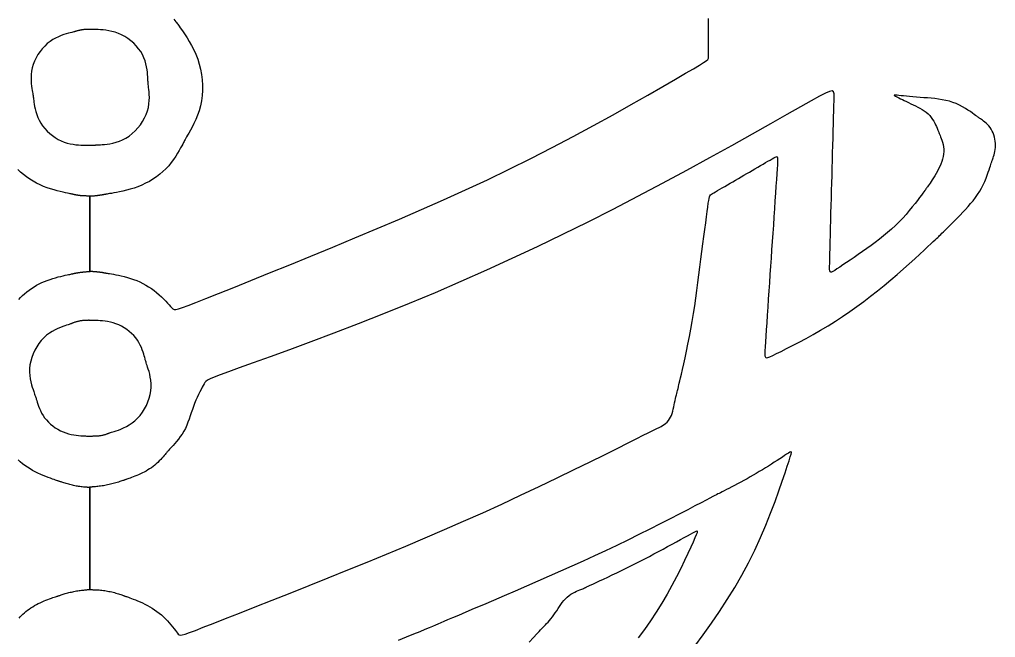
# Model space of a CAD drawing. Extents: x -29.1 to 43.7, y -24.8 to 28.6.
# Drawn here: x 20.9 to 43.71, y -13.93 to 0.52 of the extents above; entities that cross this region are included whole.
import ezdxf

# ---------------------------------------------------------------- set-up
doc = ezdxf.new("R2010")
doc.units = 0
doc.layers.add('LAYER 1', color=7, linetype='CONTINUOUS')

msp = doc.modelspace()

# ---------------------------------------------------------------- linework, layer by layer
at = {"layer": 'LAYER 1'}
for points in [[(24.501, 0.529), (24.527, 0.496), (24.548, 0.469), (24.565, 0.448), (24.579, 0.429), (24.594, 0.41), (24.609, 0.388), (24.628, 0.361), (24.652, 0.328), (24.682, 0.285), (24.72, 0.23), (24.765, 0.165), (24.814, 0.09), (24.865, 0.006), (24.917, -0.086), (24.969, -0.186), (25.017, -0.292), (25.061, -0.404), (25.099, -0.52), (25.129, -0.64), (25.152, -0.763), (25.168, -0.887), (25.176, -1.012), (25.176, -1.137), (25.168, -1.26), (25.152, -1.381), (25.127, -1.498), (25.094, -1.611), (25.057, -1.718), (25.015, -1.819), (24.972, -1.912), (24.93, -1.996), (24.89, -2.07), (24.854, -2.134), (24.825, -2.185), (24.802, -2.225), (24.784, -2.257), (24.769, -2.283), (24.755, -2.307), (24.742, -2.331), (24.728, -2.358), (24.711, -2.391), (24.689, -2.432), (24.662, -2.483), (24.629, -2.542), (24.591, -2.607), (24.547, -2.677), (24.498, -2.75), (24.444, -2.824), (24.384, -2.897), (24.32, -2.968), (24.25, -3.035), (24.176, -3.098), (24.098, -3.157), (24.016, -3.212), (23.931, -3.263), (23.845, -3.309), (23.756, -3.351), (23.666, -3.388), (23.575, -3.42), (23.485, -3.448), (23.397, -3.472), (23.313, -3.493), (23.234, -3.51), (23.162, -3.524), (23.098, -3.535), (23.044, -3.544), (23, -3.551), (22.967, -3.557), (22.943, -3.561), (22.926, -3.564), (22.915, -3.566), (22.908, -3.567), (22.904, -3.567), (22.902, -3.568), (22.899, -3.568), (22.896, -3.569), (22.893, -3.569), (22.889, -3.57), (22.885, -3.571), (22.88, -3.572), (22.876, -3.572), (22.871, -3.573), (22.866, -3.574), (22.861, -3.575), (22.856, -3.576), (22.852, -3.577), (22.847, -3.579), (22.842, -3.58), (22.837, -3.581), (22.832, -3.582), (22.828, -3.582), (22.823, -3.583), (22.818, -3.584), (22.814, -3.585), (22.809, -3.585), (22.805, -3.586), (22.802, -3.586), (22.798, -3.587), (22.796, -3.587), (22.794, -3.587), (22.792, -3.588), (22.79, -3.588), (22.789, -3.588), (22.787, -3.588), (22.784, -3.589), (22.781, -3.589), (22.777, -3.589), (22.772, -3.59), (22.766, -3.591), (22.76, -3.592), (22.752, -3.592), (22.744, -3.593), (22.735, -3.594), (22.727, -3.596), (22.718, -3.597), (22.708, -3.598), (22.699, -3.599), (22.69, -3.6), (22.681, -3.601), (22.672, -3.603), (22.663, -3.604), (22.654, -3.605), (22.645, -3.606), (22.636, -3.606), (22.627, -3.607), (22.618, -3.608), (22.61, -3.608), (22.602, -3.609), (22.594, -3.609), (22.588, -3.609), (22.582, -3.61), (22.578, -3.61), (22.574, -3.61), (22.571, -3.61), (22.569, -3.61), (22.568, -3.61), (22.567, -3.61), (22.567, -3.61), (22.566, -3.61), (22.566, -3.61), (22.565, -3.61), (22.565, -3.61), (22.564, -3.61), (22.563, -3.61), (22.562, -3.61), (22.561, -3.61), (22.56, -3.61), (22.559, -3.61), (22.558, -3.61), (22.557, -3.61), (22.556, -3.61), (22.555, -3.61), (22.554, -3.61), (22.553, -3.61), (22.552, -3.609), (22.551, -3.609), (22.55, -3.609), (22.549, -3.609), (22.548, -3.609), (22.547, -3.609), (22.546, -3.609), (22.545, -3.609), (22.545, -3.609), (22.544, -3.609), (22.544, -3.609), (22.543, -3.609), (22.543, -3.609), (22.543, -3.609), (22.543, -3.609), (22.543, -3.609), (22.543, -3.609), (22.543, -3.609), (22.543, -3.609), (22.543, -3.611), (22.543, -3.618), (22.543, -3.633), (22.543, -3.66), (22.543, -3.702), (22.543, -3.761), (22.543, -3.842), (22.543, -3.946), (22.543, -4.075), (22.543, -4.22), (22.543, -4.377), (22.543, -4.538), (22.543, -4.697), (22.543, -4.847), (22.543, -4.983), (22.543, -5.097), (22.543, -5.187), (22.543, -5.254), (22.543, -5.302), (22.543, -5.334), (22.543, -5.354), (22.543, -5.363), (22.543, -5.367), (22.543, -5.368), (22.543, -5.368), (22.543, -5.368), (22.543, -5.368), (22.543, -5.367), (22.543, -5.367), (22.543, -5.367), (22.544, -5.367), (22.544, -5.367), (22.544, -5.367), (22.545, -5.367), (22.546, -5.367), (22.547, -5.367), (22.547, -5.367), (22.548, -5.367), (22.549, -5.367), (22.55, -5.367), (22.551, -5.366), (22.552, -5.366), (22.554, -5.366), (22.555, -5.366), (22.556, -5.366), (22.557, -5.366), (22.558, -5.366), (22.559, -5.366), (22.56, -5.366), (22.561, -5.366), (22.562, -5.365), (22.563, -5.365), (22.564, -5.365), (22.564, -5.365), (22.565, -5.365), (22.566, -5.365), (22.566, -5.365), (22.566, -5.365), (22.567, -5.365), (22.568, -5.365), (22.569, -5.365), (22.571, -5.365), (22.573, -5.365), (22.576, -5.365), (22.58, -5.365), (22.586, -5.366), (22.592, -5.366), (22.599, -5.366), (22.607, -5.367), (22.615, -5.367), (22.624, -5.368), (22.633, -5.368), (22.642, -5.369), (22.651, -5.369), (22.66, -5.37), (22.669, -5.371), (22.678, -5.372), (22.687, -5.373), (22.696, -5.374), (22.705, -5.375), (22.714, -5.376), (22.723, -5.377), (22.732, -5.378), (22.741, -5.379), (22.749, -5.38), (22.757, -5.381), (22.764, -5.382), (22.77, -5.382), (22.776, -5.383), (22.78, -5.384), (22.783, -5.384), (22.786, -5.384), (22.788, -5.385), (22.79, -5.385), (22.791, -5.385), (22.793, -5.385), (22.795, -5.385), (22.797, -5.386), (22.8, -5.386), (22.804, -5.386), (22.808, -5.387), (22.812, -5.388), (22.816, -5.388), (22.821, -5.389), (22.826, -5.39), (22.831, -5.39), (22.835, -5.391), (22.84, -5.392), (22.845, -5.393), (22.85, -5.394), (22.855, -5.395), (22.859, -5.396), (22.864, -5.397), (22.869, -5.398), (22.874, -5.399), (22.878, -5.4), (22.883, -5.4), (22.887, -5.401), (22.891, -5.402), (22.895, -5.402), (22.898, -5.403), (22.901, -5.403), (22.903, -5.404), (22.906, -5.404), (22.911, -5.405), (22.918, -5.406), (22.93, -5.408), (22.947, -5.411), (22.971, -5.415), (23.003, -5.42), (23.043, -5.427), (23.092, -5.435), (23.148, -5.445), (23.209, -5.458), (23.276, -5.472), (23.346, -5.489), (23.418, -5.509), (23.491, -5.531), (23.564, -5.556), (23.636, -5.585), (23.707, -5.616), (23.777, -5.651), (23.846, -5.688), (23.913, -5.728), (23.978, -5.771), (24.041, -5.816), (24.102, -5.864), (24.16, -5.914), (24.215, -5.965), (24.267, -6.015), (24.315, -6.064), (24.358, -6.11), (24.396, -6.152), (24.429, -6.19), (24.456, -6.221), (24.48, -6.244), (24.508, -6.257), (24.549, -6.258), (24.612, -6.244), (24.706, -6.214), (24.838, -6.165), (25.018, -6.095), (25.253, -6.001), (25.55, -5.883), (25.903, -5.742), (26.303, -5.582), (26.742, -5.405), (27.213, -5.214), (27.708, -5.012), (28.219, -4.802), (28.737, -4.587), (29.257, -4.369), (29.775, -4.147), (30.293, -3.923), (30.808, -3.695), (31.321, -3.462), (31.832, -3.224), (32.34, -2.981), (32.845, -2.731), (33.346, -2.475), (33.838, -2.215), (34.315, -1.958), (34.769, -1.707), (35.194, -1.469), (35.583, -1.248), (35.929, -1.049), (36.225, -0.877), (36.465, -0.737), (36.65, -0.629), (36.787, -0.548), (36.882, -0.488), (36.944, -0.444), (36.98, -0.411), (36.997, -0.384), (37.002, -0.358), (37.002, -0.327), (37.002, -0.289), (37.002, -0.244), (37.002, -0.195), (37.002, -0.14), (37.002, -0.082), (37.002, -0.022), (37.002, 0.041), (37.002, 0.104), (37.001, 0.167), (37.001, 0.23), (37.001, 0.293), (37.001, 0.356), (37.001, 0.419), (37.001, 0.483), (37.001, 0.546)], [(20.881, -6.023), (20.922, -5.98), (20.968, -5.935), (21.017, -5.89), (21.068, -5.846), (21.122, -5.804), (21.178, -5.765), (21.236, -5.728), (21.295, -5.693), (21.356, -5.661), (21.418, -5.631), (21.482, -5.604), (21.546, -5.578), (21.61, -5.555), (21.675, -5.534), (21.739, -5.516), (21.801, -5.499), (21.859, -5.484), (21.914, -5.471), (21.964, -5.46), (22.007, -5.45), (22.043, -5.443), (22.072, -5.437), (22.093, -5.432), (22.109, -5.429), (22.12, -5.427), (22.127, -5.425), (22.131, -5.424), (22.134, -5.424), (22.137, -5.423), (22.139, -5.423), (22.142, -5.422), (22.146, -5.421), (22.15, -5.421), (22.154, -5.42), (22.159, -5.419), (22.163, -5.418), (22.168, -5.417), (22.173, -5.416), (22.177, -5.414), (22.182, -5.413), (22.187, -5.412), (22.192, -5.411), (22.197, -5.41), (22.201, -5.409), (22.206, -5.408), (22.211, -5.407), (22.216, -5.406), (22.22, -5.405), (22.225, -5.404), (22.229, -5.404), (22.233, -5.403), (22.236, -5.402), (22.239, -5.402), (22.242, -5.401), (22.244, -5.401), (22.246, -5.401), (22.247, -5.4), (22.249, -5.4), (22.251, -5.4), (22.254, -5.399), (22.257, -5.399), (22.261, -5.398), (22.267, -5.397), (22.274, -5.396), (22.281, -5.395), (22.29, -5.394), (22.3, -5.392), (22.31, -5.391), (22.322, -5.389), (22.334, -5.388), (22.347, -5.386), (22.36, -5.384), (22.374, -5.383), (22.388, -5.382), (22.402, -5.38), (22.417, -5.379), (22.431, -5.377), (22.444, -5.376), (22.457, -5.375), (22.469, -5.374), (22.481, -5.373), (22.492, -5.372), (22.502, -5.371), (22.511, -5.37), (22.518, -5.37), (22.525, -5.369), (22.53, -5.369), (22.535, -5.368), (22.538, -5.368), (22.54, -5.368), (22.541, -5.368), (22.542, -5.368), (22.543, -5.368), (22.543, -5.368), (22.543, -5.368), (22.543, -5.366), (22.543, -5.361), (22.543, -5.349), (22.543, -5.326), (22.543, -5.29), (22.543, -5.236), (22.543, -5.163), (22.543, -5.067), (22.543, -4.946), (22.543, -4.806), (22.543, -4.653), (22.543, -4.493), (22.543, -4.333), (22.543, -4.18), (22.543, -4.039), (22.543, -3.917), (22.543, -3.819), (22.543, -3.744), (22.543, -3.69), (22.543, -3.652), (22.543, -3.629), (22.543, -3.616), (22.543, -3.61), (22.543, -3.609), (22.543, -3.609), (22.543, -3.609), (22.542, -3.609), (22.541, -3.609), (22.54, -3.609), (22.538, -3.609), (22.535, -3.609), (22.531, -3.608), (22.525, -3.608), (22.519, -3.608), (22.511, -3.607), (22.502, -3.607), (22.492, -3.607), (22.482, -3.606), (22.47, -3.606), (22.458, -3.605), (22.445, -3.605), (22.431, -3.604), (22.417, -3.604), (22.403, -3.603), (22.389, -3.603), (22.375, -3.602), (22.361, -3.601), (22.347, -3.6), (22.335, -3.6), (22.322, -3.598), (22.311, -3.597), (22.3, -3.596), (22.291, -3.595), (22.282, -3.594), (22.274, -3.593), (22.267, -3.592), (22.262, -3.591), (22.257, -3.59), (22.254, -3.589), (22.251, -3.589), (22.249, -3.589), (22.247, -3.588), (22.246, -3.588), (22.244, -3.588), (22.242, -3.587), (22.239, -3.587), (22.236, -3.587), (22.233, -3.586), (22.229, -3.585), (22.225, -3.585), (22.22, -3.584), (22.216, -3.583), (22.211, -3.582), (22.206, -3.581), (22.201, -3.58), (22.197, -3.579), (22.192, -3.577), (22.187, -3.576), (22.182, -3.575), (22.178, -3.574), (22.173, -3.572), (22.168, -3.571), (22.163, -3.57), (22.159, -3.569), (22.154, -3.568), (22.15, -3.567), (22.146, -3.566), (22.142, -3.565), (22.139, -3.565), (22.137, -3.564), (22.134, -3.564), (22.131, -3.563), (22.126, -3.562), (22.117, -3.56), (22.103, -3.557), (22.083, -3.553), (22.055, -3.547), (22.019, -3.54), (21.972, -3.53), (21.916, -3.518), (21.851, -3.503), (21.78, -3.485), (21.704, -3.464), (21.624, -3.44), (21.542, -3.412), (21.459, -3.38), (21.377, -3.345), (21.296, -3.304), (21.216, -3.26), (21.139, -3.213), (21.064, -3.161), (20.991, -3.106), (20.921, -3.048), (20.855, -2.987)], [(20.886, -13.473), (20.913, -13.445), (20.943, -13.416), (20.975, -13.385), (21.01, -13.354), (21.047, -13.322), (21.085, -13.291), (21.124, -13.262), (21.164, -13.234), (21.206, -13.207), (21.248, -13.182), (21.291, -13.158), (21.335, -13.135), (21.38, -13.113), (21.424, -13.092), (21.47, -13.073), (21.515, -13.054), (21.559, -13.038), (21.601, -13.022), (21.641, -13.008), (21.677, -12.995), (21.709, -12.985), (21.737, -12.976), (21.759, -12.968), (21.777, -12.963), (21.79, -12.958), (21.801, -12.955), (21.811, -12.952), (21.82, -12.949), (21.829, -12.945), (21.841, -12.942), (21.855, -12.937), (21.872, -12.931), (21.893, -12.925), (21.916, -12.918), (21.941, -12.91), (21.967, -12.902), (21.995, -12.894), (22.024, -12.886), (22.053, -12.878), (22.082, -12.871), (22.111, -12.864), (22.141, -12.857), (22.17, -12.851), (22.2, -12.846), (22.23, -12.84), (22.259, -12.836), (22.289, -12.831), (22.318, -12.827), (22.347, -12.823), (22.375, -12.82), (22.402, -12.817), (22.426, -12.814), (22.449, -12.812), (22.469, -12.81), (22.485, -12.808), (22.499, -12.807), (22.509, -12.806), (22.516, -12.805), (22.522, -12.805), (22.525, -12.804), (22.527, -12.804), (22.528, -12.804), (22.528, -12.804), (22.528, -12.804), (22.529, -12.804), (22.529, -12.804), (22.53, -12.804), (22.53, -12.804), (22.531, -12.804), (22.531, -12.804), (22.532, -12.804), (22.533, -12.804), (22.533, -12.804), (22.534, -12.804), (22.534, -12.804), (22.535, -12.804), (22.536, -12.805), (22.536, -12.805), (22.537, -12.805), (22.538, -12.805), (22.538, -12.805), (22.539, -12.805), (22.54, -12.805), (22.54, -12.805), (22.541, -12.805), (22.541, -12.805), (22.542, -12.805), (22.542, -12.805), (22.542, -12.805), (22.542, -12.805), (22.542, -12.805), (22.543, -12.805), (22.543, -12.805), (22.543, -12.805), (22.543, -12.805), (22.543, -12.805), (22.543, -12.805), (22.543, -12.801), (22.543, -12.789), (22.543, -12.764), (22.543, -12.723), (22.543, -12.661), (22.543, -12.574), (22.543, -12.457), (22.543, -12.306), (22.543, -12.126), (22.543, -11.925), (22.543, -11.711), (22.543, -11.492), (22.543, -11.279), (22.543, -11.079), (22.543, -10.901), (22.543, -10.753), (22.543, -10.639), (22.543, -10.554), (22.543, -10.493), (22.543, -10.454), (22.543, -10.43), (22.543, -10.419), (22.543, -10.416), (22.543, -10.415), (22.543, -10.415), (22.543, -10.415), (22.543, -10.415), (22.543, -10.415), (22.542, -10.415), (22.542, -10.415), (22.542, -10.415), (22.541, -10.415), (22.541, -10.415), (22.54, -10.416), (22.539, -10.416), (22.538, -10.416), (22.537, -10.416), (22.537, -10.416), (22.536, -10.416), (22.535, -10.416), (22.534, -10.417), (22.533, -10.417), (22.532, -10.417), (22.531, -10.417), (22.53, -10.417), (22.529, -10.417), (22.528, -10.418), (22.527, -10.418), (22.526, -10.418), (22.525, -10.418), (22.524, -10.418), (22.523, -10.418), (22.522, -10.418), (22.521, -10.418), (22.52, -10.419), (22.52, -10.419), (22.519, -10.419), (22.519, -10.419), (22.518, -10.419), (22.516, -10.418), (22.512, -10.418), (22.507, -10.418), (22.499, -10.417), (22.489, -10.417), (22.475, -10.416), (22.458, -10.414), (22.438, -10.413), (22.415, -10.411), (22.39, -10.409), (22.364, -10.406), (22.336, -10.403), (22.307, -10.4), (22.278, -10.396), (22.249, -10.391), (22.22, -10.386), (22.191, -10.38), (22.162, -10.374), (22.133, -10.368), (22.104, -10.361), (22.075, -10.354), (22.046, -10.346), (22.018, -10.338), (21.99, -10.33), (21.962, -10.321), (21.936, -10.313), (21.912, -10.305), (21.89, -10.298), (21.87, -10.291), (21.853, -10.286), (21.839, -10.281), (21.828, -10.277), (21.818, -10.274), (21.808, -10.27), (21.796, -10.266), (21.781, -10.261), (21.762, -10.255), (21.737, -10.246), (21.705, -10.236), (21.666, -10.222), (21.62, -10.206), (21.568, -10.187), (21.512, -10.165), (21.453, -10.141), (21.392, -10.115), (21.329, -10.086), (21.266, -10.055), (21.204, -10.021), (21.143, -9.985), (21.083, -9.947), (21.025, -9.907), (20.969, -9.864), (20.914, -9.819), (20.862, -9.773)], [(36.677, -14.13), (36.875, -13.864), (37.069, -13.594), (37.257, -13.32), (37.438, -13.041), (37.612, -12.759), (37.777, -12.472), (37.933, -12.181), (38.079, -11.887), (38.214, -11.591), (38.338, -11.299), (38.451, -11.017), (38.553, -10.748), (38.643, -10.5), (38.721, -10.276), (38.787, -10.081), (38.841, -9.922), (38.882, -9.798), (38.911, -9.706), (38.929, -9.643), (38.935, -9.604), (38.932, -9.586), (38.919, -9.585), (38.896, -9.596), (38.865, -9.617), (38.825, -9.643), (38.778, -9.674), (38.725, -9.709), (38.666, -9.747), (38.603, -9.787), (38.537, -9.83), (38.468, -9.874), (38.398, -9.918), (38.328, -9.961), (38.257, -10.005), (38.186, -10.048), (38.115, -10.09), (38.043, -10.132), (37.971, -10.174), (37.899, -10.214), (37.826, -10.255), (37.753, -10.295), (37.68, -10.334), (37.609, -10.371), (37.541, -10.407), (37.476, -10.44), (37.416, -10.471), (37.362, -10.498), (37.315, -10.522), (37.277, -10.542), (37.245, -10.558), (37.216, -10.572), (37.185, -10.588), (37.147, -10.608), (37.097, -10.634), (37.03, -10.669), (36.942, -10.716), (36.827, -10.776), (36.683, -10.851), (36.512, -10.941), (36.317, -11.042), (36.102, -11.153), (35.871, -11.272), (35.627, -11.395), (35.374, -11.521), (35.116, -11.648), (34.855, -11.774), (34.594, -11.898), (34.331, -12.02), (34.068, -12.141), (33.804, -12.26), (33.54, -12.378), (33.275, -12.495), (33.01, -12.611), (32.745, -12.727), (32.481, -12.841), (32.224, -12.952), (31.975, -13.059), (31.74, -13.16), (31.523, -13.253), (31.327, -13.337), (31.156, -13.41), (31.014, -13.47), (30.902, -13.518), (30.813, -13.556), (30.741, -13.587), (30.677, -13.613), (30.616, -13.639), (30.55, -13.667), (30.471, -13.699), (30.373, -13.74), (30.25, -13.791), (30.102, -13.851), (29.935, -13.921), (29.749, -13.998)], [(32.81, -14.036), (32.912, -13.924), (32.987, -13.842), (33.039, -13.785), (33.075, -13.746), (33.1, -13.72), (33.118, -13.701), (33.137, -13.683), (33.159, -13.66), (33.186, -13.634), (33.216, -13.603), (33.248, -13.568), (33.282, -13.53), (33.316, -13.49), (33.351, -13.446), (33.386, -13.4), (33.419, -13.352), (33.451, -13.303), (33.483, -13.253), (33.514, -13.203), (33.547, -13.154), (33.581, -13.107), (33.616, -13.062), (33.654, -13.02), (33.695, -12.981), (33.739, -12.947), (33.784, -12.916), (33.829, -12.889), (33.873, -12.866), (33.915, -12.846), (33.954, -12.828), (33.989, -12.814), (34.017, -12.803), (34.04, -12.794), (34.06, -12.786), (34.078, -12.778), (34.098, -12.769), (34.121, -12.759), (34.151, -12.746), (34.188, -12.728), (34.237, -12.706), (34.299, -12.677), (34.372, -12.643), (34.455, -12.604), (34.547, -12.561), (34.646, -12.515), (34.749, -12.466), (34.856, -12.414), (34.965, -12.361), (35.074, -12.308), (35.183, -12.253), (35.292, -12.198), (35.4, -12.143), (35.508, -12.087), (35.616, -12.031), (35.723, -11.974), (35.831, -11.917), (35.938, -11.859), (36.044, -11.802), (36.148, -11.745), (36.248, -11.69), (36.342, -11.639), (36.43, -11.59), (36.509, -11.547), (36.578, -11.509), (36.635, -11.477), (36.68, -11.453), (36.711, -11.438), (36.731, -11.437), (36.737, -11.449), (36.731, -11.479), (36.713, -11.529), (36.682, -11.6), (36.639, -11.696), (36.583, -11.818), (36.516, -11.963), (36.438, -12.129), (36.35, -12.311), (36.252, -12.505), (36.145, -12.708), (36.03, -12.916), (35.908, -13.126), (35.778, -13.334), (35.642, -13.539), (35.501, -13.74), (35.354, -13.937)]]:
    msp.add_lwpolyline(points, dxfattribs=at)
for points in [[(22.524, -2.42), (22.525, -2.42), (22.526, -2.419), (22.527, -2.419), (22.528, -2.419), (22.529, -2.419), (22.53, -2.419), (22.532, -2.419), (22.533, -2.419), (22.534, -2.419), (22.535, -2.419), (22.536, -2.419), (22.537, -2.419), (22.538, -2.419), (22.539, -2.419), (22.54, -2.419), (22.54, -2.418), (22.541, -2.418), (22.542, -2.418), (22.542, -2.418), (22.542, -2.418), (22.543, -2.418), (22.543, -2.418), (22.543, -2.418), (22.543, -2.418), (22.544, -2.418), (22.544, -2.418), (22.545, -2.418), (22.545, -2.418), (22.546, -2.418), (22.547, -2.418), (22.548, -2.418), (22.548, -2.418), (22.549, -2.418), (22.55, -2.418), (22.551, -2.418), (22.552, -2.418), (22.553, -2.418), (22.554, -2.418), (22.555, -2.418), (22.556, -2.418), (22.557, -2.418), (22.558, -2.418), (22.559, -2.418), (22.56, -2.417), (22.561, -2.417), (22.562, -2.417), (22.563, -2.417), (22.563, -2.417), (22.564, -2.417), (22.565, -2.417), (22.565, -2.417), (22.566, -2.417), (22.566, -2.417), (22.567, -2.417), (22.567, -2.417), (22.568, -2.417), (22.569, -2.417), (22.57, -2.417), (22.571, -2.417), (22.573, -2.417), (22.576, -2.417), (22.578, -2.417), (22.582, -2.417), (22.585, -2.417), (22.589, -2.417), (22.593, -2.417), (22.597, -2.417), (22.601, -2.417), (22.606, -2.417), (22.61, -2.417), (22.614, -2.417), (22.619, -2.417), (22.623, -2.417), (22.628, -2.417), (22.632, -2.417), (22.636, -2.417), (22.641, -2.416), (22.645, -2.416), (22.649, -2.416), (22.653, -2.415), (22.658, -2.415), (22.661, -2.415), (22.665, -2.414), (22.668, -2.414), (22.671, -2.414), (22.673, -2.414), (22.675, -2.413), (22.679, -2.413), (22.684, -2.413), (22.693, -2.412), (22.706, -2.411), (22.725, -2.41), (22.751, -2.408), (22.786, -2.406), (22.829, -2.403), (22.882, -2.399), (22.942, -2.393), (23.008, -2.383), (23.079, -2.369), (23.153, -2.35), (23.23, -2.325), (23.307, -2.293), (23.384, -2.253), (23.459, -2.204), (23.531, -2.147), (23.6, -2.084), (23.664, -2.014), (23.722, -1.94), (23.775, -1.863), (23.821, -1.782), (23.858, -1.7), (23.888, -1.617), (23.908, -1.535), (23.921, -1.454), (23.929, -1.376), (23.931, -1.302), (23.929, -1.233), (23.925, -1.17), (23.92, -1.115), (23.915, -1.068), (23.91, -1.03), (23.907, -1), (23.904, -0.975), (23.902, -0.954), (23.9, -0.933), (23.899, -0.912), (23.897, -0.886), (23.895, -0.855), (23.893, -0.817), (23.89, -0.769), (23.886, -0.714), (23.878, -0.653), (23.867, -0.587), (23.852, -0.517), (23.832, -0.446), (23.805, -0.373), (23.771, -0.301), (23.73, -0.23), (23.681, -0.162), (23.626, -0.097), (23.565, -0.035), (23.499, 0.022), (23.43, 0.074), (23.357, 0.121), (23.283, 0.162), (23.208, 0.196), (23.132, 0.223), (23.058, 0.243), (22.985, 0.259), (22.916, 0.27), (22.851, 0.277), (22.791, 0.281), (22.737, 0.283), (22.692, 0.284), (22.654, 0.285), (22.625, 0.285), (22.603, 0.286), (22.588, 0.286), (22.577, 0.286), (22.571, 0.286), (22.568, 0.286), (22.566, 0.286), (22.566, 0.286), (22.565, 0.286), (22.564, 0.286), (22.564, 0.286), (22.563, 0.286), (22.562, 0.286), (22.561, 0.286), (22.56, 0.286), (22.559, 0.286), (22.558, 0.287), (22.557, 0.287), (22.556, 0.287), (22.555, 0.287), (22.554, 0.287), (22.553, 0.287), (22.552, 0.287), (22.552, 0.287), (22.551, 0.287), (22.55, 0.287), (22.549, 0.287), (22.548, 0.287), (22.547, 0.288), (22.546, 0.288), (22.546, 0.288), (22.545, 0.288), (22.544, 0.288), (22.544, 0.288), (22.543, 0.288), (22.543, 0.288), (22.543, 0.288), (22.543, 0.288), (22.542, 0.288), (22.542, 0.288), (22.542, 0.288), (22.541, 0.288), (22.541, 0.288), (22.54, 0.288), (22.539, 0.288), (22.538, 0.289), (22.537, 0.289), (22.536, 0.289), (22.535, 0.289), (22.534, 0.289), (22.533, 0.289), (22.532, 0.289), (22.531, 0.289), (22.53, 0.289), (22.529, 0.29), (22.528, 0.29), (22.526, 0.29), (22.525, 0.29), (22.524, 0.29), (22.523, 0.29), (22.522, 0.29), (22.521, 0.29), (22.52, 0.29), (22.519, 0.29), (22.518, 0.29), (22.517, 0.29), (22.517, 0.29), (22.516, 0.29), (22.516, 0.29), (22.515, 0.29), (22.514, 0.29), (22.513, 0.29), (22.511, 0.29), (22.508, 0.29), (22.505, 0.29), (22.5, 0.289), (22.494, 0.289), (22.486, 0.289), (22.477, 0.289), (22.468, 0.288), (22.457, 0.288), (22.446, 0.287), (22.434, 0.287), (22.422, 0.286), (22.409, 0.285), (22.397, 0.284), (22.384, 0.282), (22.372, 0.281), (22.36, 0.279), (22.347, 0.277), (22.335, 0.275), (22.322, 0.273), (22.31, 0.27), (22.298, 0.267), (22.285, 0.264), (22.274, 0.261), (22.262, 0.258), (22.251, 0.255), (22.241, 0.252), (22.231, 0.249), (22.223, 0.246), (22.216, 0.244), (22.21, 0.242), (22.205, 0.241), (22.199, 0.239), (22.191, 0.237), (22.18, 0.234), (22.165, 0.23), (22.145, 0.225), (22.118, 0.218), (22.083, 0.21), (22.039, 0.198), (21.989, 0.184), (21.933, 0.167), (21.872, 0.145), (21.808, 0.119), (21.742, 0.088), (21.675, 0.051), (21.61, 0.008), (21.546, -0.043), (21.485, -0.1), (21.429, -0.162), (21.376, -0.23), (21.328, -0.301), (21.285, -0.376), (21.249, -0.452), (21.218, -0.53), (21.195, -0.609), (21.18, -0.687), (21.171, -0.764), (21.167, -0.838), (21.168, -0.909), (21.173, -0.975), (21.179, -1.036), (21.187, -1.09), (21.195, -1.137), (21.201, -1.176), (21.207, -1.207), (21.211, -1.232), (21.215, -1.253), (21.217, -1.272), (21.22, -1.291), (21.223, -1.313), (21.226, -1.338), (21.23, -1.37), (21.235, -1.41), (21.242, -1.458), (21.251, -1.512), (21.263, -1.571), (21.279, -1.634), (21.299, -1.7), (21.325, -1.767), (21.356, -1.834), (21.393, -1.901), (21.437, -1.966), (21.487, -2.028), (21.542, -2.087), (21.602, -2.142), (21.666, -2.193), (21.732, -2.24), (21.801, -2.281), (21.871, -2.316), (21.942, -2.345), (22.013, -2.367), (22.083, -2.384), (22.15, -2.397), (22.214, -2.406), (22.274, -2.411), (22.328, -2.415), (22.375, -2.416), (22.415, -2.417), (22.446, -2.418), (22.47, -2.419), (22.488, -2.419), (22.5, -2.419), (22.508, -2.419), (22.513, -2.419), (22.515, -2.42), (22.516, -2.42), (22.516, -2.42), (22.517, -2.42), (22.518, -2.42), (22.519, -2.42), (22.52, -2.42), (22.521, -2.42), (22.522, -2.42), (22.523, -2.42)], [(42.71, -1.417), (42.629, -1.391), (42.546, -1.371), (42.462, -1.354), (42.376, -1.341), (42.289, -1.33), (42.202, -1.321), (42.114, -1.314), (42.028, -1.307), (41.942, -1.301), (41.857, -1.294), (41.776, -1.287), (41.698, -1.28), (41.626, -1.273), (41.559, -1.267), (41.5, -1.261), (41.449, -1.256), (41.407, -1.252), (41.376, -1.25), (41.353, -1.248), (41.339, -1.248), (41.334, -1.25), (41.336, -1.254), (41.346, -1.26), (41.363, -1.269), (41.385, -1.28), (41.414, -1.295), (41.448, -1.312), (41.487, -1.331), (41.529, -1.352), (41.575, -1.375), (41.624, -1.398), (41.675, -1.423), (41.727, -1.448), (41.781, -1.473), (41.835, -1.499), (41.888, -1.526), (41.941, -1.553), (41.992, -1.583), (42.041, -1.615), (42.087, -1.649), (42.13, -1.686), (42.169, -1.727), (42.204, -1.77), (42.235, -1.814), (42.263, -1.859), (42.287, -1.903), (42.307, -1.944), (42.325, -1.982), (42.339, -2.016), (42.351, -2.043), (42.36, -2.065), (42.367, -2.082), (42.373, -2.097), (42.379, -2.111), (42.385, -2.125), (42.392, -2.142), (42.4, -2.162), (42.411, -2.188), (42.424, -2.22), (42.438, -2.258), (42.453, -2.301), (42.468, -2.348), (42.48, -2.399), (42.49, -2.453), (42.497, -2.509), (42.498, -2.567), (42.494, -2.625), (42.484, -2.684), (42.469, -2.743), (42.45, -2.801), (42.428, -2.859), (42.403, -2.916), (42.376, -2.973), (42.347, -3.027), (42.318, -3.08), (42.288, -3.131), (42.258, -3.179), (42.229, -3.224), (42.201, -3.266), (42.176, -3.304), (42.153, -3.337), (42.133, -3.366), (42.116, -3.389), (42.103, -3.408), (42.091, -3.424), (42.08, -3.44), (42.067, -3.458), (42.052, -3.479), (42.032, -3.506), (42.006, -3.54), (41.973, -3.585), (41.931, -3.641), (41.882, -3.707), (41.825, -3.782), (41.761, -3.862), (41.692, -3.947), (41.617, -4.035), (41.537, -4.123), (41.454, -4.211), (41.367, -4.297), (41.277, -4.38), (41.185, -4.46), (41.091, -4.538), (40.994, -4.615), (40.897, -4.689), (40.798, -4.762), (40.698, -4.834), (40.598, -4.905), (40.499, -4.974), (40.402, -5.04), (40.308, -5.104), (40.22, -5.163), (40.138, -5.218), (40.065, -5.267), (40.001, -5.309), (39.949, -5.344), (39.908, -5.369), (39.877, -5.385), (39.856, -5.389), (39.842, -5.38), (39.834, -5.355), (39.83, -5.314), (39.83, -5.255), (39.832, -5.175), (39.834, -5.076), (39.837, -4.958), (39.84, -4.824), (39.843, -4.676), (39.847, -4.518), (39.851, -4.352), (39.856, -4.18), (39.86, -4.005), (39.865, -3.829), (39.87, -3.653), (39.875, -3.478), (39.88, -3.302), (39.885, -3.126), (39.89, -2.951), (39.895, -2.775), (39.9, -2.599), (39.905, -2.424), (39.909, -2.249), (39.914, -2.079), (39.918, -1.916), (39.922, -1.761), (39.926, -1.618), (39.929, -1.49), (39.932, -1.379), (39.934, -1.286), (39.933, -1.216), (39.92, -1.17), (39.889, -1.15), (39.829, -1.159), (39.733, -1.198), (39.593, -1.27), (39.401, -1.377), (39.147, -1.521), (38.828, -1.703), (38.448, -1.918), (38.016, -2.162), (37.538, -2.429), (37.024, -2.713), (36.482, -3.01), (35.919, -3.313), (35.342, -3.618), (34.761, -3.919), (34.176, -4.216), (33.589, -4.506), (32.998, -4.791), (32.405, -5.07), (31.809, -5.342), (31.21, -5.608), (30.608, -5.866), (30.004, -6.118), (29.402, -6.361), (28.812, -6.593), (28.242, -6.812), (27.703, -7.015), (27.203, -7.201), (26.752, -7.366), (26.359, -7.508), (26.033, -7.625), (25.778, -7.717), (25.586, -7.788), (25.447, -7.841), (25.351, -7.881), (25.289, -7.912), (25.251, -7.939), (25.228, -7.965), (25.21, -7.995), (25.19, -8.033), (25.166, -8.077), (25.139, -8.129), (25.11, -8.185), (25.079, -8.247), (25.049, -8.313), (25.018, -8.381), (24.989, -8.453), (24.962, -8.526), (24.936, -8.599), (24.911, -8.674), (24.887, -8.748), (24.861, -8.822), (24.834, -8.896), (24.805, -8.967), (24.773, -9.038), (24.737, -9.105), (24.697, -9.17), (24.655, -9.232), (24.612, -9.29), (24.569, -9.344), (24.528, -9.392), (24.49, -9.436), (24.456, -9.473), (24.427, -9.503), (24.405, -9.528), (24.387, -9.547), (24.373, -9.562), (24.362, -9.574), (24.352, -9.586), (24.341, -9.598), (24.33, -9.612), (24.316, -9.629), (24.298, -9.65), (24.277, -9.675), (24.253, -9.704), (24.226, -9.734), (24.196, -9.767), (24.164, -9.8), (24.13, -9.834), (24.094, -9.867), (24.057, -9.899), (24.018, -9.929), (23.979, -9.958), (23.938, -9.985), (23.897, -10.011), (23.855, -10.036), (23.812, -10.059), (23.768, -10.081), (23.724, -10.102), (23.68, -10.122), (23.636, -10.14), (23.594, -10.158), (23.553, -10.173), (23.516, -10.187), (23.482, -10.2), (23.452, -10.21), (23.427, -10.219), (23.407, -10.226), (23.392, -10.231), (23.38, -10.236), (23.369, -10.239), (23.36, -10.242), (23.35, -10.246), (23.339, -10.25), (23.326, -10.254), (23.309, -10.26), (23.288, -10.268), (23.265, -10.276), (23.239, -10.284), (23.211, -10.293), (23.181, -10.303), (23.151, -10.312), (23.119, -10.321), (23.087, -10.33), (23.055, -10.338), (23.022, -10.346), (22.99, -10.353), (22.957, -10.36), (22.924, -10.366), (22.891, -10.372), (22.859, -10.378), (22.826, -10.383), (22.793, -10.387), (22.761, -10.391), (22.73, -10.395), (22.701, -10.398), (22.674, -10.401), (22.65, -10.403), (22.628, -10.405), (22.61, -10.407), (22.596, -10.408), (22.586, -10.409), (22.578, -10.41), (22.573, -10.411), (22.569, -10.411), (22.567, -10.411), (22.566, -10.411), (22.566, -10.411), (22.565, -10.411), (22.565, -10.411), (22.564, -10.412), (22.563, -10.412), (22.562, -10.412), (22.561, -10.412), (22.56, -10.412), (22.559, -10.412), (22.558, -10.412), (22.557, -10.412), (22.556, -10.413), (22.555, -10.413), (22.554, -10.413), (22.553, -10.413), (22.552, -10.413), (22.551, -10.413), (22.55, -10.414), (22.549, -10.414), (22.548, -10.414), (22.547, -10.414), (22.547, -10.414), (22.546, -10.415), (22.545, -10.415), (22.544, -10.415), (22.544, -10.415), (22.544, -10.415), (22.543, -10.415), (22.543, -10.415), (22.543, -10.415), (22.543, -10.415), (22.543, -10.415), (22.543, -10.415), (22.543, -10.415), (22.543, -10.416), (22.543, -10.419), (22.543, -10.431), (22.543, -10.454), (22.543, -10.494), (22.543, -10.554), (22.543, -10.638), (22.543, -10.751), (22.543, -10.897), (22.543, -11.074), (22.543, -11.272), (22.543, -11.484), (22.543, -11.7), (22.543, -11.913), (22.543, -12.114), (22.543, -12.295), (22.543, -12.447), (22.543, -12.565), (22.543, -12.654), (22.543, -12.718), (22.543, -12.761), (22.543, -12.787), (22.543, -12.8), (22.543, -12.805), (22.543, -12.805), (22.543, -12.805), (22.543, -12.805), (22.543, -12.805), (22.543, -12.805), (22.543, -12.805), (22.543, -12.805), (22.543, -12.805), (22.544, -12.805), (22.544, -12.805), (22.545, -12.806), (22.546, -12.806), (22.546, -12.806), (22.547, -12.806), (22.548, -12.806), (22.549, -12.806), (22.55, -12.806), (22.551, -12.806), (22.552, -12.806), (22.553, -12.806), (22.554, -12.806), (22.555, -12.806), (22.556, -12.807), (22.557, -12.807), (22.558, -12.807), (22.559, -12.807), (22.56, -12.807), (22.561, -12.807), (22.562, -12.807), (22.563, -12.807), (22.564, -12.807), (22.564, -12.807), (22.565, -12.807), (22.566, -12.807), (22.566, -12.807), (22.567, -12.807), (22.569, -12.807), (22.572, -12.807), (22.577, -12.808), (22.584, -12.808), (22.595, -12.808), (22.608, -12.809), (22.626, -12.809), (22.647, -12.81), (22.671, -12.811), (22.698, -12.812), (22.728, -12.814), (22.758, -12.816), (22.79, -12.819), (22.823, -12.822), (22.856, -12.826), (22.889, -12.83), (22.922, -12.835), (22.954, -12.841), (22.987, -12.848), (23.019, -12.855), (23.051, -12.862), (23.084, -12.87), (23.115, -12.879), (23.147, -12.888), (23.178, -12.897), (23.207, -12.907), (23.235, -12.916), (23.262, -12.925), (23.285, -12.933), (23.306, -12.94), (23.324, -12.946), (23.338, -12.951), (23.349, -12.955), (23.36, -12.959), (23.37, -12.962), (23.382, -12.967), (23.397, -12.972), (23.417, -12.979), (23.442, -12.988), (23.474, -12.999), (23.512, -13.013), (23.556, -13.029), (23.605, -13.048), (23.658, -13.069), (23.714, -13.092), (23.771, -13.118), (23.829, -13.146), (23.887, -13.176), (23.944, -13.209), (24, -13.243), (24.055, -13.279), (24.109, -13.318), (24.161, -13.358), (24.212, -13.4), (24.261, -13.444), (24.308, -13.489), (24.354, -13.536), (24.397, -13.584), (24.437, -13.631), (24.475, -13.677), (24.509, -13.721), (24.54, -13.761), (24.566, -13.796), (24.588, -13.827), (24.607, -13.85), (24.627, -13.866), (24.656, -13.872), (24.702, -13.866), (24.77, -13.847), (24.87, -13.812), (25.007, -13.76), (25.19, -13.689), (25.424, -13.598), (25.709, -13.486), (26.039, -13.357), (26.406, -13.212), (26.803, -13.055), (27.225, -12.888), (27.664, -12.713), (28.113, -12.532), (28.567, -12.349), (29.02, -12.164), (29.473, -11.978), (29.925, -11.789), (30.376, -11.598), (30.826, -11.405), (31.274, -11.209), (31.721, -11.01), (32.167, -10.807), (32.609, -10.602), (33.043, -10.397), (33.462, -10.196), (33.86, -10.002), (34.231, -9.82), (34.568, -9.653), (34.866, -9.505), (35.118, -9.379), (35.32, -9.278), (35.474, -9.2), (35.588, -9.143), (35.67, -9.102), (35.726, -9.074), (35.763, -9.056), (35.789, -9.043), (35.81, -9.033), (35.833, -9.022), (35.861, -9.008), (35.892, -8.991), (35.926, -8.971), (35.961, -8.948), (35.996, -8.921), (36.03, -8.891), (36.062, -8.857), (36.089, -8.819), (36.113, -8.778), (36.133, -8.734), (36.149, -8.687), (36.164, -8.638), (36.176, -8.588), (36.187, -8.538), (36.197, -8.487), (36.207, -8.438), (36.217, -8.389), (36.227, -8.343), (36.238, -8.299), (36.248, -8.257), (36.257, -8.219), (36.266, -8.185), (36.274, -8.154), (36.281, -8.129), (36.286, -8.108), (36.291, -8.091), (36.295, -8.072), (36.301, -8.05), (36.308, -8.021), (36.317, -7.981), (36.329, -7.928), (36.345, -7.858), (36.366, -7.768), (36.391, -7.658), (36.42, -7.53), (36.451, -7.387), (36.484, -7.231), (36.519, -7.066), (36.553, -6.893), (36.587, -6.716), (36.619, -6.536), (36.649, -6.355), (36.676, -6.174), (36.703, -5.993), (36.728, -5.812), (36.752, -5.631), (36.775, -5.449), (36.799, -5.268), (36.822, -5.086), (36.845, -4.905), (36.868, -4.727), (36.891, -4.554), (36.912, -4.389), (36.933, -4.235), (36.951, -4.094), (36.968, -3.969), (36.982, -3.863), (36.994, -3.777), (37.003, -3.712), (37.012, -3.662), (37.022, -3.626), (37.033, -3.599), (37.048, -3.579), (37.067, -3.563), (37.093, -3.547), (37.125, -3.528), (37.164, -3.506), (37.21, -3.479), (37.262, -3.449), (37.318, -3.417), (37.377, -3.382), (37.44, -3.346), (37.503, -3.309), (37.568, -3.271), (37.633, -3.234), (37.697, -3.196), (37.762, -3.158), (37.827, -3.121), (37.891, -3.083), (37.956, -3.046), (38.02, -3.008), (38.085, -2.971), (38.15, -2.933), (38.213, -2.896), (38.275, -2.86), (38.334, -2.826), (38.389, -2.794), (38.44, -2.765), (38.484, -2.739), (38.523, -2.717), (38.553, -2.7), (38.577, -2.688), (38.594, -2.685), (38.605, -2.693), (38.611, -2.713), (38.613, -2.749), (38.612, -2.802), (38.608, -2.875), (38.601, -2.97), (38.594, -3.087), (38.585, -3.223), (38.575, -3.376), (38.564, -3.542), (38.552, -3.719), (38.539, -3.904), (38.527, -4.094), (38.514, -4.286), (38.501, -4.478), (38.488, -4.671), (38.474, -4.863), (38.461, -5.056), (38.448, -5.248), (38.435, -5.441), (38.422, -5.633), (38.409, -5.826), (38.396, -6.018), (38.383, -6.208), (38.371, -6.392), (38.36, -6.568), (38.349, -6.733), (38.339, -6.884), (38.33, -7.018), (38.323, -7.133), (38.317, -7.226), (38.314, -7.296), (38.317, -7.346), (38.328, -7.376), (38.349, -7.389), (38.383, -7.385), (38.433, -7.366), (38.501, -7.335), (38.589, -7.291), (38.697, -7.238), (38.823, -7.174), (38.964, -7.102), (39.118, -7.022), (39.28, -6.935), (39.448, -6.841), (39.62, -6.743), (39.793, -6.639), (39.963, -6.532), (40.132, -6.422), (40.299, -6.308), (40.464, -6.191), (40.626, -6.071), (40.787, -5.948), (40.946, -5.823), (41.102, -5.696), (41.257, -5.567), (41.407, -5.438), (41.552, -5.311), (41.69, -5.189), (41.818, -5.073), (41.935, -4.967), (42.038, -4.871), (42.126, -4.789), (42.198, -4.723), (42.253, -4.671), (42.296, -4.631), (42.329, -4.6), (42.356, -4.575), (42.378, -4.553), (42.4, -4.531), (42.425, -4.507), (42.455, -4.477), (42.492, -4.44), (42.535, -4.397), (42.584, -4.348), (42.637, -4.294), (42.694, -4.237), (42.753, -4.176), (42.815, -4.114), (42.878, -4.05), (42.94, -3.985), (43.003, -3.919), (43.064, -3.852), (43.124, -3.784), (43.182, -3.715), (43.237, -3.644), (43.289, -3.571), (43.337, -3.496), (43.381, -3.42), (43.42, -3.342), (43.456, -3.265), (43.487, -3.19), (43.514, -3.118), (43.538, -3.052), (43.558, -2.992), (43.575, -2.941), (43.588, -2.899), (43.598, -2.866), (43.606, -2.841), (43.613, -2.821), (43.618, -2.805), (43.623, -2.79), (43.628, -2.775), (43.634, -2.758), (43.641, -2.736), (43.65, -2.71), (43.66, -2.679), (43.671, -2.644), (43.681, -2.606), (43.69, -2.564), (43.697, -2.519), (43.703, -2.473), (43.705, -2.425), (43.705, -2.376), (43.701, -2.326), (43.693, -2.276), (43.682, -2.227), (43.668, -2.179), (43.651, -2.132), (43.63, -2.087), (43.606, -2.045), (43.579, -2.005), (43.55, -1.969), (43.519, -1.936), (43.488, -1.906), (43.457, -1.879), (43.428, -1.856), (43.401, -1.836), (43.377, -1.819), (43.358, -1.805), (43.342, -1.794), (43.329, -1.785), (43.316, -1.776), (43.303, -1.766), (43.287, -1.755), (43.267, -1.74), (43.241, -1.721), (43.208, -1.697), (43.167, -1.668), (43.119, -1.634), (43.063, -1.597), (43.002, -1.558), (42.935, -1.52), (42.864, -1.482), (42.789, -1.447)], [(22.559, -6.515), (22.558, -6.515), (22.557, -6.515), (22.556, -6.515), (22.555, -6.515), (22.554, -6.515), (22.553, -6.515), (22.552, -6.515), (22.551, -6.515), (22.55, -6.515), (22.549, -6.515), (22.548, -6.515), (22.547, -6.514), (22.547, -6.514), (22.546, -6.514), (22.545, -6.514), (22.545, -6.514), (22.544, -6.514), (22.544, -6.514), (22.543, -6.514), (22.543, -6.514), (22.543, -6.514), (22.543, -6.514), (22.542, -6.514), (22.542, -6.514), (22.542, -6.514), (22.541, -6.514), (22.54, -6.514), (22.54, -6.514), (22.539, -6.514), (22.538, -6.514), (22.537, -6.513), (22.536, -6.513), (22.535, -6.513), (22.534, -6.513), (22.533, -6.513), (22.531, -6.513), (22.53, -6.513), (22.529, -6.513), (22.528, -6.513), (22.527, -6.513), (22.526, -6.512), (22.525, -6.512), (22.524, -6.512), (22.523, -6.512), (22.522, -6.512), (22.52, -6.512), (22.52, -6.512), (22.519, -6.512), (22.518, -6.512), (22.517, -6.512), (22.516, -6.512), (22.516, -6.512), (22.515, -6.512), (22.514, -6.512), (22.513, -6.512), (22.511, -6.512), (22.508, -6.512), (22.504, -6.513), (22.498, -6.513), (22.491, -6.513), (22.482, -6.513), (22.471, -6.513), (22.459, -6.514), (22.446, -6.514), (22.431, -6.515), (22.416, -6.516), (22.4, -6.517), (22.384, -6.518), (22.367, -6.52), (22.351, -6.522), (22.335, -6.524), (22.318, -6.526), (22.302, -6.529), (22.286, -6.533), (22.269, -6.536), (22.253, -6.54), (22.237, -6.545), (22.221, -6.549), (22.205, -6.554), (22.19, -6.559), (22.175, -6.564), (22.162, -6.569), (22.149, -6.574), (22.137, -6.579), (22.127, -6.582), (22.119, -6.586), (22.112, -6.588), (22.105, -6.591), (22.098, -6.594), (22.088, -6.597), (22.074, -6.602), (22.055, -6.608), (22.031, -6.616), (21.998, -6.627), (21.957, -6.64), (21.909, -6.657), (21.853, -6.678), (21.792, -6.704), (21.728, -6.734), (21.662, -6.771), (21.595, -6.813), (21.529, -6.862), (21.465, -6.919), (21.405, -6.983), (21.35, -7.054), (21.3, -7.13), (21.255, -7.21), (21.216, -7.294), (21.184, -7.38), (21.159, -7.467), (21.142, -7.554), (21.133, -7.639), (21.132, -7.723), (21.138, -7.803), (21.148, -7.88), (21.162, -7.951), (21.179, -8.017), (21.196, -8.077), (21.213, -8.129), (21.229, -8.173), (21.241, -8.208), (21.251, -8.236), (21.259, -8.259), (21.265, -8.278), (21.271, -8.296), (21.277, -8.314), (21.283, -8.334), (21.29, -8.359), (21.299, -8.389), (21.31, -8.427), (21.324, -8.47), (21.341, -8.518), (21.362, -8.57), (21.386, -8.624), (21.414, -8.679), (21.446, -8.735), (21.483, -8.789), (21.525, -8.841), (21.572, -8.891), (21.623, -8.938), (21.677, -8.982), (21.734, -9.023), (21.793, -9.059), (21.855, -9.092), (21.917, -9.121), (21.98, -9.145), (22.044, -9.164), (22.106, -9.18), (22.166, -9.192), (22.224, -9.2), (22.279, -9.207), (22.328, -9.211), (22.373, -9.214), (22.411, -9.215), (22.442, -9.216), (22.466, -9.217), (22.484, -9.218), (22.497, -9.219), (22.506, -9.219), (22.511, -9.219), (22.514, -9.219), (22.515, -9.219), (22.516, -9.219), (22.517, -9.219), (22.517, -9.219), (22.518, -9.219), (22.519, -9.219), (22.52, -9.219), (22.521, -9.22), (22.522, -9.22), (22.523, -9.219), (22.524, -9.219), (22.526, -9.219), (22.527, -9.219), (22.528, -9.219), (22.529, -9.219), (22.53, -9.219), (22.531, -9.219), (22.532, -9.219), (22.533, -9.219), (22.534, -9.219), (22.535, -9.219), (22.536, -9.218), (22.537, -9.218), (22.538, -9.218), (22.539, -9.218), (22.54, -9.218), (22.541, -9.218), (22.541, -9.218), (22.542, -9.218), (22.542, -9.218), (22.542, -9.218), (22.543, -9.218), (22.543, -9.218), (22.543, -9.218), (22.544, -9.218), (22.544, -9.218), (22.544, -9.218), (22.545, -9.218), (22.546, -9.217), (22.546, -9.217), (22.547, -9.217), (22.548, -9.217), (22.549, -9.217), (22.55, -9.217), (22.551, -9.217), (22.552, -9.217), (22.553, -9.217), (22.554, -9.217), (22.555, -9.217), (22.555, -9.217), (22.556, -9.217), (22.557, -9.217), (22.558, -9.217), (22.559, -9.217), (22.56, -9.217), (22.561, -9.217), (22.562, -9.217), (22.563, -9.217), (22.564, -9.217), (22.565, -9.217), (22.565, -9.217), (22.566, -9.217), (22.566, -9.217), (22.567, -9.217), (22.568, -9.217), (22.569, -9.217), (22.572, -9.217), (22.575, -9.217), (22.58, -9.217), (22.587, -9.217), (22.595, -9.217), (22.605, -9.217), (22.617, -9.216), (22.63, -9.216), (22.645, -9.216), (22.66, -9.216), (22.676, -9.215), (22.692, -9.215), (22.709, -9.214), (22.726, -9.212), (22.742, -9.211), (22.759, -9.209), (22.776, -9.207), (22.792, -9.205), (22.809, -9.202), (22.826, -9.199), (22.842, -9.195), (22.858, -9.191), (22.875, -9.187), (22.891, -9.182), (22.906, -9.178), (22.92, -9.173), (22.934, -9.168), (22.946, -9.164), (22.957, -9.16), (22.967, -9.156), (22.974, -9.154), (22.981, -9.151), (22.988, -9.149), (22.997, -9.146), (23.009, -9.142), (23.025, -9.137), (23.046, -9.13), (23.075, -9.121), (23.111, -9.11), (23.156, -9.095), (23.209, -9.077), (23.267, -9.055), (23.33, -9.028), (23.396, -8.995), (23.463, -8.957), (23.53, -8.912), (23.596, -8.861), (23.658, -8.801), (23.717, -8.735), (23.771, -8.662), (23.82, -8.584), (23.863, -8.503), (23.899, -8.418), (23.929, -8.332), (23.952, -8.246), (23.966, -8.16), (23.972, -8.076), (23.972, -7.994), (23.965, -7.915), (23.954, -7.841), (23.94, -7.772), (23.924, -7.709), (23.907, -7.653), (23.892, -7.605), (23.879, -7.566), (23.868, -7.534), (23.86, -7.509), (23.854, -7.488), (23.848, -7.47), (23.842, -7.452), (23.837, -7.432), (23.83, -7.409), (23.823, -7.381), (23.813, -7.345), (23.8, -7.303), (23.785, -7.255), (23.767, -7.203), (23.745, -7.149), (23.719, -7.092), (23.688, -7.034), (23.653, -6.977), (23.612, -6.921), (23.567, -6.868), (23.516, -6.818), (23.462, -6.771), (23.404, -6.728), (23.343, -6.688), (23.28, -6.652), (23.216, -6.621), (23.151, -6.594), (23.085, -6.573), (23.02, -6.556), (22.957, -6.542), (22.895, -6.533), (22.837, -6.526), (22.784, -6.522), (22.735, -6.519), (22.692, -6.518), (22.657, -6.517), (22.628, -6.517), (22.607, -6.516), (22.591, -6.516), (22.58, -6.516), (22.573, -6.516), (22.569, -6.516), (22.567, -6.516), (22.566, -6.516), (22.565, -6.516), (22.565, -6.516), (22.564, -6.516), (22.563, -6.516), (22.563, -6.515), (22.562, -6.515), (22.561, -6.515), (22.56, -6.515)]]:
    msp.add_lwpolyline(points, close=True, dxfattribs=at)

doc.saveas('drawing.dxf')
